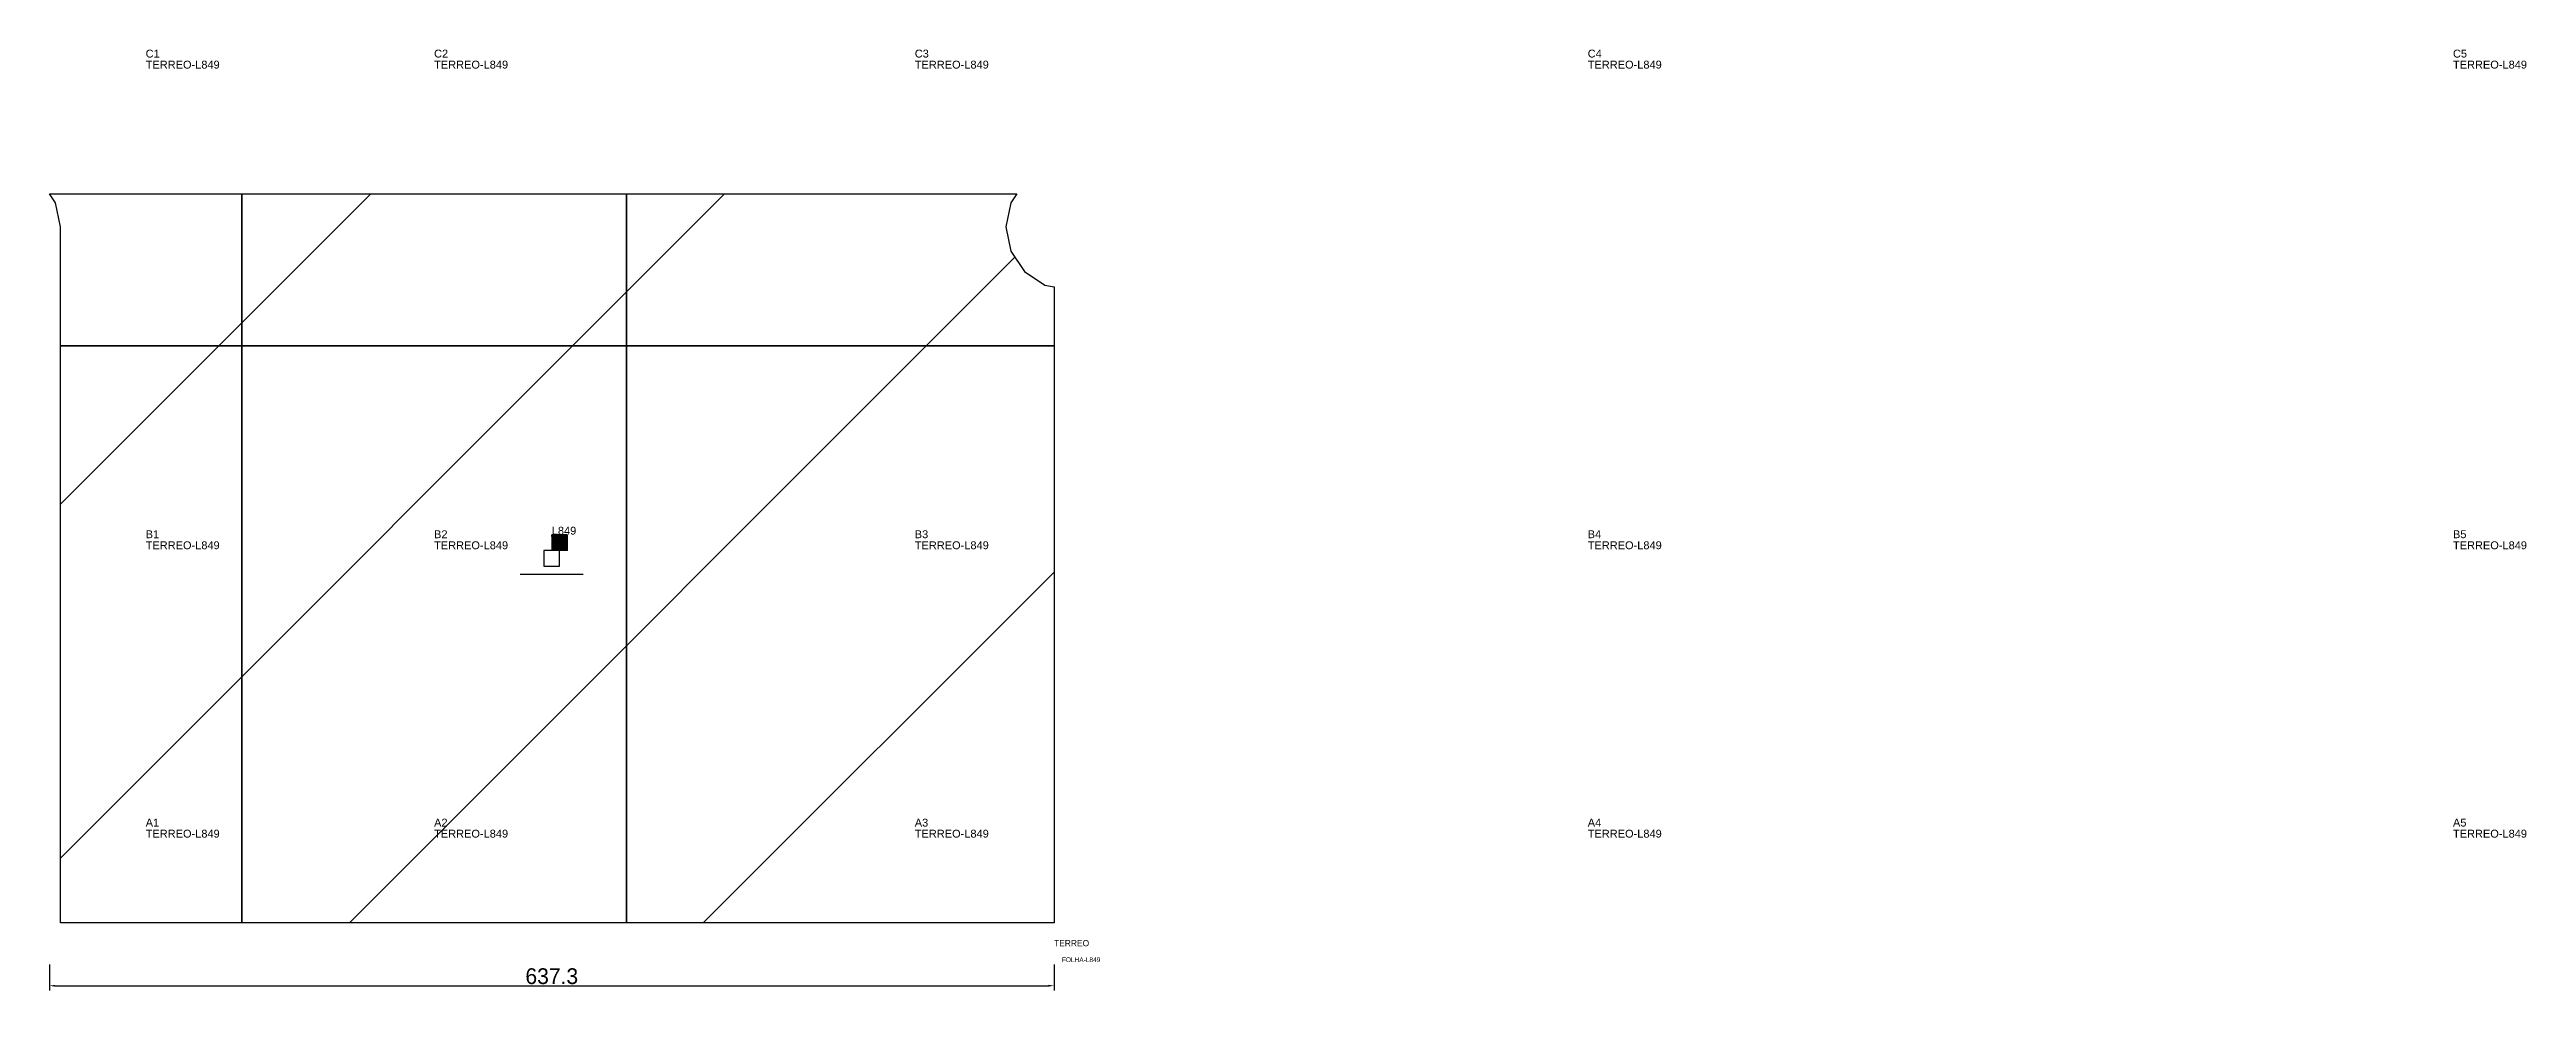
# Model space of a CAD drawing. Header units: metres. Extents: x 222 to 1794, y -304 to 293.
import ezdxf

# ---------------------------------------------------------------- set-up
doc = ezdxf.new("R2010")
doc.units = ezdxf.units.M
for name, color, linetype in [('3', 3, 'CONTINUOUS'), ('AUX00', 7, 'CONTINUOUS'), ('COTA', 241, 'CONTINUOUS'), ('FOLHA', 255, 'CONTINUOUS'), ('Hachura', 251, 'CONTINUOUS'), ('NOMENCLATURA', 7, 'CONTINUOUS'), ('Nível', 160, 'CONTINUOUS'), ('Painéis', 200, 'CONTINUOUS'), ('Pilares', 5, 'CONTINUOUS'), ('REAPROVEITAMENTO', 251, 'CONTINUOUS'), ('SARR_2.2x7', 40, 'CONTINUOUS')]:
    doc.layers.add(name, color=color, linetype=linetype)
doc.styles.add('ARIAL', font='Arial.ttf')
doc.styles.add('STR_STANDARD', font='arial.ttf')
doc.dimstyles.new('EZ DXF', dxfattribs={"dimtxt": 10, "dimasz": 3.5, "dimexe": 3, "dimexo": 1.5, "dimgap": 1, "dimtad": 1, "dimdec": 1, "dimdsep": 46, "dimcen": 2.5, "dimazin": 3, "dimtfac": 1, "dimtmove": 0, "dimatfit": 3})

msp = doc.modelspace()

# ---------------------------------------------------------------- hatches: boundary and pattern name
at = {"layer": 'Hachura'}
h = msp.add_hatch(dxfattribs=at)
h.set_pattern_fill('ANSI31', scale=50)
h.paths.add_polyline_path([(859.55, -261), (229.05, -261), (229.05, 180.5), (226, 195.81), (222.2, 201.5), (835.9, 201.5), (832.09, 195.81), (829.05, 180.5), (832.09, 165.19), (840.76, 152.22), (853.74, 143.54), (859.55, 142.39)])
h = msp.add_hatch(dxfattribs=at)
h.set_pattern_fill('ANSI31', scale=50)
h.paths.add_polyline_path([(859.55, -261), (229.05, -261), (229.05, 180.5), (226, 195.81), (222.2, 201.5), (835.9, 201.5), (832.09, 195.81), (829.05, 180.5), (832.09, 165.19), (840.76, 152.22), (853.74, 143.54), (859.55, 142.39)])
at = {"layer": 'Reaproveitamento'}
h = msp.add_hatch(dxfattribs=at)
h.set_pattern_fill('SOLID')
h.paths.add_polyline_path([(540.875, -24.75), (550.875, -24.75), (550.875, -14.75), (540.875, -14.75)])
h = msp.add_hatch(dxfattribs=at)
h.set_pattern_fill('SOLID')
h.paths.add_polyline_path([(540.875, -24.75), (550.875, -24.75), (550.875, -14.75), (540.875, -14.75)])

# ---------------------------------------------------------------- linework, layer by layer
at = {"layer": '3'}
for points in [[(344.2, -261), (344.2, 201.5)], [(344.2, -261), (344.2, 201.5)], [(588.2, -261), (588.2, 201.5)], [(588.2, -261), (588.2, 201.5)], [(229.05, 105), (859.55, 105)], [(229.05, 105), (859.55, 105)]]:
    msp.add_lwpolyline(points, close=True, dxfattribs=at)
at = {"layer": 'Painéis', "color": 200}
for p, q in [((226, 195.81), (222.2, 201.5)), ((222.2, 201.5), (835.9, 201.5)), ((226, 195.81), (222.2, 201.5)), ((222.2, 201.5), (835.9, 201.5)), ((229.05, 180.5), (226, 195.81)), ((229.05, 180.5), (226, 195.81)), ((832.09, 195.81), (829.05, 180.5)), ((832.09, 195.81), (829.05, 180.5)), ((835.9, 201.5), (832.09, 195.81)), ((835.9, 201.5), (832.09, 195.81)), ((229.05, -261), (229.05, 180.5)), ((229.05, -261), (229.05, 180.5)), ((829.05, 180.5), (832.09, 165.19)), ((829.05, 180.5), (832.09, 165.19)), ((832.09, 165.19), (840.76, 152.22)), ((832.09, 165.19), (840.76, 152.22)), ((840.76, 152.22), (853.74, 143.54)), ((840.76, 152.22), (853.74, 143.54)), ((853.74, 143.54), (859.55, 142.39)), ((853.74, 143.54), (859.55, 142.39)), ((859.55, 142.39), (859.55, -261)), ((859.55, 142.39), (859.55, -261)), ((859.55, -261), (229.05, -261)), ((859.55, -261), (229.05, -261))]:
    msp.add_line(p, q, dxfattribs=at)
at = {"layer": 'Pilares'}
msp.add_lwpolyline([(535.875, -34.75), (545.875, -34.75), (545.875, -24.75), (535.875, -24.75)], close=True, dxfattribs=at)
msp.add_lwpolyline([(535.875, -34.75), (545.875, -34.75), (545.875, -24.75), (535.875, -24.75)], close=True, dxfattribs=at)
at = {"layer": 'SARR_2.2x7'}
msp.add_line((520.875, -39.75), (560.875, -39.75), dxfattribs=at)
msp.add_line((520.875, -39.75), (560.875, -39.75), dxfattribs=at)

# ---------------------------------------------------------------- texts
at = {"layer": '3', "style": 'STR_STANDARD'}
for s, p in [('C1', (283.2, 288)), ('C1', (283.2, 288)), ('C2', (466.2, 288)), ('C2', (466.2, 288)), ('C3', (771.2, 288)), ('C3', (771.2, 288)), ('C4', (1198.2, 288)), ('C4', (1198.2, 288)), ('C5', (1747.2, 288)), ('C5', (1747.2, 288)), ('B1', (283.2, -17)), ('B1', (283.2, -17)), ('B2', (466.2, -17)), ('B2', (466.2, -17)), ('B3', (771.2, -17)), ('B3', (771.2, -17)), ('B4', (1198.2, -17)), ('B4', (1198.2, -17)), ('B5', (1747.2, -17)), ('B5', (1747.2, -17)), ('A1', (283.2, -200)), ('A1', (283.2, -200)), ('A2', (466.2, -200)), ('A2', (466.2, -200)), ('A3', (771.2, -200)), ('A3', (771.2, -200)), ('A4', (1198.2, -200)), ('A4', (1198.2, -200)), ('A5', (1747.2, -200)), ('A5', (1747.2, -200))]:
    msp.add_text(s, height=5, dxfattribs=at).set_placement(p)
at = {"layer": 'AUX00', "style": 'STR_STANDARD'}
for p in [(283.2, 281), (283.2, 281), (466.2, 281), (466.2, 281), (771.2, 281), (771.2, 281), (1198.2, 281), (1198.2, 281), (1747.2, 281), (1747.2, 281), (283.2, -24), (283.2, -24), (466.2, -24), (466.2, -24), (771.2, -24), (771.2, -24), (1198.2, -24), (1198.2, -24), (1747.2, -24), (1747.2, -24), (283.2, -207), (283.2, -207), (466.2, -207), (466.2, -207), (771.2, -207), (771.2, -207), (1198.2, -207), (1198.2, -207), (1747.2, -207), (1747.2, -207)]:
    msp.add_text('TERREO-L849', height=5, dxfattribs=at).set_placement(p)
at = {"layer": 'FOLHA'}
msp.add_text('FOLHA-L849', height=3, dxfattribs=at).set_placement((864.55, -286))
msp.add_text('FOLHA-L849', height=3, dxfattribs=at).set_placement((864.55, -286))
at = {"layer": 'NOMENCLATURA', "insert": (540.875, -9.75), "char_height": 5, "attachment_point": 1, "style": 'ARIAL'}
msp.add_mtext('L849', dxfattribs=at)
msp.add_mtext('L849', dxfattribs=at)
at = {"layer": 'Nível'}
msp.add_text('TERREO', height=4, dxfattribs=at).set_placement((859.55, -276))
msp.add_text('TERREO', height=4, dxfattribs=at).set_placement((859.55, -276))

# ---------------------------------------------------------------- dimensions: what is measured, and where the dimension line sits
at = {"layer": 'COTA'}
msp.add_linear_dim(base=(222.2, -301), p1=(222.2, -286), p2=(859.55, -286), dimstyle='EZ DXF', dxfattribs=at).render()
msp.add_linear_dim(base=(222.2, -301), p1=(222.2, -286), p2=(859.55, -286), dimstyle='EZ DXF', dxfattribs=at).render()

doc.saveas('drawing.dxf')
